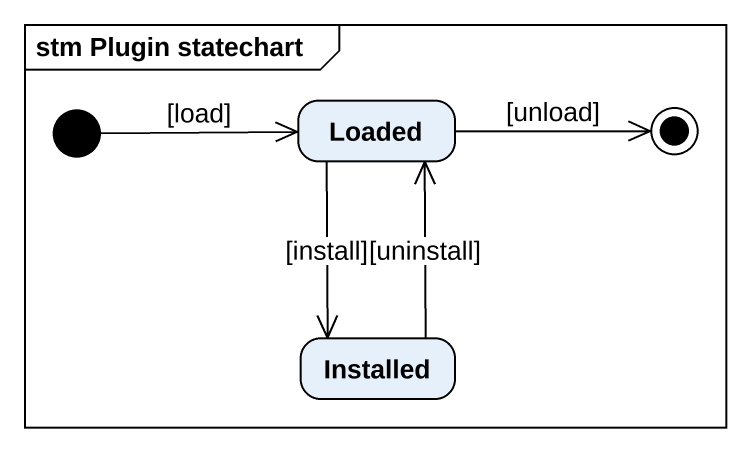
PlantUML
@startuml
mainframe stm Plugin statechart
hide empty description
state Loaded
state Installed
[*] -right-> Loaded : [load]
Loaded --> Installed : [install]
Installed -up-> Loaded : [uninstall]
Loaded -right-> [*] : [unload]
@enduml
